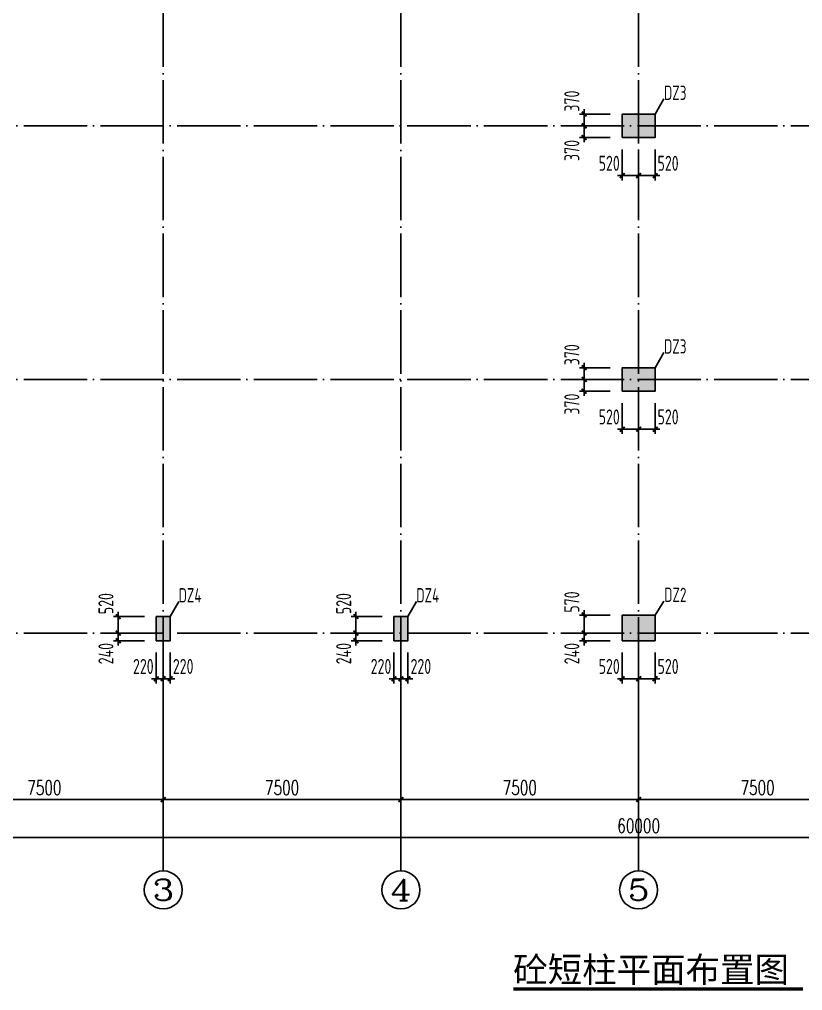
# Model space of a CAD drawing. Extents: x 14475413 to 15955882, y -732572 to -282951.
# Drawn here: x 14918578 to 14943288, y -588012 to -557380 of the extents above; entities that cross this region are included whole.
import ezdxf
from ezdxf.enums import TextEntityAlignment as Align

# ---------------------------------------------------------------- set-up
doc = ezdxf.new("R2010")
doc.units = 0
doc.header["$LTSCALE"] = 1000
doc.header["$MEASUREMENT"] = 0
doc.linetypes.add('DOTE', pattern=[2.42, 2, -0.2, 0.02, -0.2])
for name, color, linetype in [('AXIS', 3, 'Continuous'), ('AXIS_TEXT', 7, 'Continuous'), ('COLU', 253, 'Continuous'), ('COLU_DIM', 3, 'Continuous'), ('COLU_HATCH', 251, 'Continuous'), ('DIM_SYMB', 3, 'Continuous'), ('DOTE', 1, 'DOTE'), ('PUB_TEXT', 7, 'Continuous'), ('STAIR', 2, 'Continuous')]:
    doc.layers.add(name, color=color, linetype=linetype)
doc.styles.add('_TCH_AXIS', font='COMPLEX', dxfattribs={"bigfont": 'GBCBIG'})
doc.styles.add('_TCH_DIM_T3', font='SIMPLEX', dxfattribs={"width": 0.705882, "bigfont": 'GBCBIG'})
doc.styles.add('_TCH_DYN', font='')
doc.styles.add('COMPLEX', font='COMPLEX')
doc.styles.add('TSSD_Dimension', font='Tssdeng.shx', dxfattribs={"width": 0.7, "bigfont": 'hztxt.shx'})
doc.styles.add('TSSD_REIN', font='tssdeng.shx', dxfattribs={"width": 0.7, "bigfont": 'tssdchn.shx'})
doc.styles.get('_TCH_DYN').set_extended_font_data('SimSun')
doc.dimstyles.new('_TCH_ARCH&&150', dxfattribs={"dimtxt": 446.25, "dimasz": 150, "dimexe": 375, "dimexo": 450, "dimgap": 150, "dimtad": 1, "dimdec": 0, "dimzin": 0, "dimdsep": 46, "dimtxsty": '_TCH_DIM_T3', "dimblk": 'ARCHTICK', "dimcen": 0.09, "dimclrt": 7, "dimazin": 2, "dimtfac": 1, "dimtdec": 0, "dimtix": 1, "dimtmove": 2, "dimatfit": 3, "dimfxl": 0, "dimtolj": 1, "dimtzin": 0, "dimarcsym": 0})
doc.dimstyles.new('TSSD_150_150', dxfattribs={"dimtxt": 475, "dimasz": 150, "dimexe": 150, "dimexo": 375, "dimgap": 150, "dimtad": 1, "dimdec": 0, "dimzin": 0, "dimdsep": 46, "dimtxsty": 'TSSD_Dimension', "dimblk": 'ARCHTICK', "dimcen": 0, "dimdle": 150, "dimclrt": 7, "dimadec": 0, "dimazin": 0, "dimtfac": 1, "dimtdec": 0, "dimtix": 1, "dimtmove": 2, "dimatfit": 3, "dimfxl": 0, "dimtolj": 1, "dimtzin": 0, "dimarcsym": 0})

# ---------------------------------------------------------------- blocks, each defined once
blk = doc.blocks.new('_ArchTick')
at = {"color": 0, "linetype": 'ByBlock', "const_width": 0.4}
blk.add_lwpolyline([(-0.5, -0.5), (0.5, 0.5)], dxfattribs=at)
blk = doc.blocks.new('*D187')
at = {"layer": 'COLU_DIM', "color": 0, "lineweight": -2, "ltscale": 0.5}
for p, q in [((14938116, -561481), (14938116, -562456)), ((14938636, -561481), (14938636, -562456)), ((14938786, -562306), (14937966, -562306))]:
    blk.add_line(p, q, dxfattribs=at)
at = {"layer": 'Defpoints', "color": 0, "ltscale": 0.5}
for p in [(14938116, -561106), (14938636, -561106), (14938116, -562306)]:
    blk.add_point(p, dxfattribs=at)
at = {"layer": 'COLU_DIM', "color": 0, "lineweight": -2, "ltscale": 0.5, "xscale": 150, "yscale": 150, "zscale": 150, "rotation": 180}
blk.add_blockref('_ArchTick', (14938116, -562306), dxfattribs=at)
at = {"layer": 'COLU_DIM', "color": 0, "lineweight": -2, "ltscale": 0.5, "xscale": 150, "yscale": 150, "zscale": 150}
blk.add_blockref('_ArchTick', (14938636, -562306), dxfattribs=at)
at = {"layer": 'COLU_DIM', "color": 7, "ltscale": 0.5, "insert": (14939044, -561918), "char_height": 475, "attachment_point": 5, "style": 'TSSD_Dimension'}
blk.add_mtext('\\A1;520', dxfattribs=at)
blk = doc.blocks.new('*D188')
at = {"layer": 'COLU_DIM', "color": 0, "lineweight": -2, "ltscale": 0.5}
for p, q in [((14937596, -561481), (14937596, -562456)), ((14938116, -561481), (14938116, -562456)), ((14938266, -562306), (14937446, -562306))]:
    blk.add_line(p, q, dxfattribs=at)
at = {"layer": 'Defpoints', "color": 0, "ltscale": 0.5}
for p in [(14937596, -561106), (14938116, -561106), (14937596, -562306)]:
    blk.add_point(p, dxfattribs=at)
at = {"layer": 'COLU_DIM', "color": 0, "lineweight": -2, "ltscale": 0.5, "xscale": 150, "yscale": 150, "zscale": 150, "rotation": 180}
blk.add_blockref('_ArchTick', (14937596, -562306), dxfattribs=at)
at = {"layer": 'COLU_DIM', "color": 0, "lineweight": -2, "ltscale": 0.5, "xscale": 150, "yscale": 150, "zscale": 150}
blk.add_blockref('_ArchTick', (14938116, -562306), dxfattribs=at)
at = {"layer": 'COLU_DIM', "color": 7, "ltscale": 0.5, "insert": (14937187, -561918), "char_height": 475, "attachment_point": 5, "style": 'TSSD_Dimension'}
blk.add_mtext('\\A1;520', dxfattribs=at)
blk = doc.blocks.new('*D189')
at = {"layer": 'COLU_DIM', "color": 0, "lineweight": -2, "ltscale": 0.5}
for p, q in [((14937221, -560736), (14936246, -560736)), ((14936396, -561256), (14936396, -560586)), ((14937221, -561106), (14936246, -561106))]:
    blk.add_line(p, q, dxfattribs=at)
at = {"layer": 'Defpoints', "color": 0, "ltscale": 0.5}
for p in [(14936396, -560736), (14937596, -560736), (14937596, -561106)]:
    blk.add_point(p, dxfattribs=at)
at = {"layer": 'COLU_DIM', "color": 0, "lineweight": -2, "ltscale": 0.5, "xscale": 150, "yscale": 150, "zscale": 150}
for p, rotation in [((14936396, -560736), 90), ((14936396, -561106), 270)]:
    blk.add_blockref('_ArchTick', p, dxfattribs=dict(at, rotation=rotation))
at = {"layer": 'COLU_DIM', "color": 7, "ltscale": 0.5, "insert": (14936008, -561514), "char_height": 475, "attachment_point": 5, "rotation": 90, "style": 'TSSD_Dimension'}
blk.add_mtext('\\A1;370', dxfattribs=at)
blk = doc.blocks.new('*D190')
at = {"layer": 'COLU_DIM', "color": 0, "lineweight": -2, "ltscale": 0.5}
for p, q in [((14936396, -560886), (14936396, -560216)), ((14937221, -560366), (14936246, -560366)), ((14937221, -560736), (14936246, -560736))]:
    blk.add_line(p, q, dxfattribs=at)
at = {"layer": 'Defpoints', "color": 0, "ltscale": 0.5}
for p in [(14936396, -560366), (14937596, -560366), (14937596, -560736)]:
    blk.add_point(p, dxfattribs=at)
at = {"layer": 'COLU_DIM', "color": 0, "lineweight": -2, "ltscale": 0.5, "xscale": 150, "yscale": 150, "zscale": 150}
for p, rotation in [((14936396, -560366), 90), ((14936396, -560736), 270)]:
    blk.add_blockref('_ArchTick', p, dxfattribs=dict(at, rotation=rotation))
at = {"layer": 'COLU_DIM', "color": 7, "ltscale": 0.5, "insert": (14936008, -559957), "char_height": 475, "attachment_point": 5, "rotation": 90, "style": 'TSSD_Dimension'}
blk.add_mtext('\\A1;370', dxfattribs=at)
blk = doc.blocks.new('*D199')
at = {"layer": 'COLU_DIM', "color": 0, "lineweight": -2, "ltscale": 0.5}
for p, q in [((14938116, -569481), (14938116, -570456)), ((14938636, -569481), (14938636, -570456)), ((14938786, -570306), (14937966, -570306))]:
    blk.add_line(p, q, dxfattribs=at)
at = {"layer": 'Defpoints', "color": 0, "ltscale": 0.5}
for p in [(14938116, -569106), (14938636, -569106), (14938116, -570306)]:
    blk.add_point(p, dxfattribs=at)
at = {"layer": 'COLU_DIM', "color": 0, "lineweight": -2, "ltscale": 0.5, "xscale": 150, "yscale": 150, "zscale": 150, "rotation": 180}
blk.add_blockref('_ArchTick', (14938116, -570306), dxfattribs=at)
at = {"layer": 'COLU_DIM', "color": 0, "lineweight": -2, "ltscale": 0.5, "xscale": 150, "yscale": 150, "zscale": 150}
blk.add_blockref('_ArchTick', (14938636, -570306), dxfattribs=at)
at = {"layer": 'COLU_DIM', "color": 7, "ltscale": 0.5, "insert": (14939044, -569918), "char_height": 475, "attachment_point": 5, "style": 'TSSD_Dimension'}
blk.add_mtext('\\A1;520', dxfattribs=at)
blk = doc.blocks.new('*D200')
at = {"layer": 'COLU_DIM', "color": 0, "lineweight": -2, "ltscale": 0.5}
for p, q in [((14937596, -569481), (14937596, -570456)), ((14938116, -569481), (14938116, -570456)), ((14938266, -570306), (14937446, -570306))]:
    blk.add_line(p, q, dxfattribs=at)
at = {"layer": 'Defpoints', "color": 0, "ltscale": 0.5}
for p in [(14937596, -569106), (14938116, -569106), (14937596, -570306)]:
    blk.add_point(p, dxfattribs=at)
at = {"layer": 'COLU_DIM', "color": 0, "lineweight": -2, "ltscale": 0.5, "xscale": 150, "yscale": 150, "zscale": 150, "rotation": 180}
blk.add_blockref('_ArchTick', (14937596, -570306), dxfattribs=at)
at = {"layer": 'COLU_DIM', "color": 0, "lineweight": -2, "ltscale": 0.5, "xscale": 150, "yscale": 150, "zscale": 150}
blk.add_blockref('_ArchTick', (14938116, -570306), dxfattribs=at)
at = {"layer": 'COLU_DIM', "color": 7, "ltscale": 0.5, "insert": (14937187, -569918), "char_height": 475, "attachment_point": 5, "style": 'TSSD_Dimension'}
blk.add_mtext('\\A1;520', dxfattribs=at)
blk = doc.blocks.new('*D201')
at = {"layer": 'COLU_DIM', "color": 0, "lineweight": -2, "ltscale": 0.5}
for p, q in [((14937221, -568736), (14936246, -568736)), ((14936396, -569256), (14936396, -568586)), ((14937221, -569106), (14936246, -569106))]:
    blk.add_line(p, q, dxfattribs=at)
at = {"layer": 'Defpoints', "color": 0, "ltscale": 0.5}
for p in [(14936396, -568736), (14937596, -568736), (14937596, -569106)]:
    blk.add_point(p, dxfattribs=at)
at = {"layer": 'COLU_DIM', "color": 0, "lineweight": -2, "ltscale": 0.5, "xscale": 150, "yscale": 150, "zscale": 150}
for p, rotation in [((14936396, -568736), 90), ((14936396, -569106), 270)]:
    blk.add_blockref('_ArchTick', p, dxfattribs=dict(at, rotation=rotation))
at = {"layer": 'COLU_DIM', "color": 7, "ltscale": 0.5, "insert": (14936008, -569514), "char_height": 475, "attachment_point": 5, "rotation": 90, "style": 'TSSD_Dimension'}
blk.add_mtext('\\A1;370', dxfattribs=at)
blk = doc.blocks.new('*D202')
at = {"layer": 'COLU_DIM', "color": 0, "lineweight": -2, "ltscale": 0.5}
for p, q in [((14937221, -568366), (14936246, -568366)), ((14936396, -568886), (14936396, -568216)), ((14937221, -568736), (14936246, -568736))]:
    blk.add_line(p, q, dxfattribs=at)
at = {"layer": 'Defpoints', "color": 0, "ltscale": 0.5}
for p in [(14936396, -568366), (14937596, -568366), (14937596, -568736)]:
    blk.add_point(p, dxfattribs=at)
at = {"layer": 'COLU_DIM', "color": 0, "lineweight": -2, "ltscale": 0.5, "xscale": 150, "yscale": 150, "zscale": 150}
for p, rotation in [((14936396, -568366), 90), ((14936396, -568736), 270)]:
    blk.add_blockref('_ArchTick', p, dxfattribs=dict(at, rotation=rotation))
at = {"layer": 'COLU_DIM', "color": 7, "ltscale": 0.5, "insert": (14936008, -567957), "char_height": 475, "attachment_point": 5, "rotation": 90, "style": 'TSSD_Dimension'}
blk.add_mtext('\\A1;370', dxfattribs=at)
blk = doc.blocks.new('*D259')
at = {"layer": 'COLU_DIM', "color": 0, "lineweight": -2, "ltscale": 0.5}
for p, q in [((14938116, -577351), (14938116, -578326)), ((14938636, -577351), (14938636, -578326)), ((14938786, -578176), (14937966, -578176))]:
    blk.add_line(p, q, dxfattribs=at)
at = {"layer": 'Defpoints', "color": 0, "ltscale": 0.5}
for p in [(14938116, -576976), (14938636, -576976), (14938116, -578176)]:
    blk.add_point(p, dxfattribs=at)
at = {"layer": 'COLU_DIM', "color": 0, "lineweight": -2, "ltscale": 0.5, "xscale": 150, "yscale": 150, "zscale": 150, "rotation": 180}
blk.add_blockref('_ArchTick', (14938116, -578176), dxfattribs=at)
at = {"layer": 'COLU_DIM', "color": 0, "lineweight": -2, "ltscale": 0.5, "xscale": 150, "yscale": 150, "zscale": 150}
blk.add_blockref('_ArchTick', (14938636, -578176), dxfattribs=at)
at = {"layer": 'COLU_DIM', "color": 7, "ltscale": 0.5, "insert": (14939044, -577788), "char_height": 475, "attachment_point": 5, "style": 'TSSD_Dimension'}
blk.add_mtext('\\A1;520', dxfattribs=at)
blk = doc.blocks.new('*D260')
at = {"layer": 'COLU_DIM', "color": 0, "lineweight": -2, "ltscale": 0.5}
for p, q in [((14937596, -577351), (14937596, -578326)), ((14938116, -577351), (14938116, -578326)), ((14938266, -578176), (14937446, -578176))]:
    blk.add_line(p, q, dxfattribs=at)
at = {"layer": 'Defpoints', "color": 0, "ltscale": 0.5}
for p in [(14937596, -576976), (14938116, -576976), (14937596, -578176)]:
    blk.add_point(p, dxfattribs=at)
at = {"layer": 'COLU_DIM', "color": 0, "lineweight": -2, "ltscale": 0.5, "xscale": 150, "yscale": 150, "zscale": 150, "rotation": 180}
blk.add_blockref('_ArchTick', (14937596, -578176), dxfattribs=at)
at = {"layer": 'COLU_DIM', "color": 0, "lineweight": -2, "ltscale": 0.5, "xscale": 150, "yscale": 150, "zscale": 150}
blk.add_blockref('_ArchTick', (14938116, -578176), dxfattribs=at)
at = {"layer": 'COLU_DIM', "color": 7, "ltscale": 0.5, "insert": (14937187, -577788), "char_height": 475, "attachment_point": 5, "style": 'TSSD_Dimension'}
blk.add_mtext('\\A1;520', dxfattribs=at)
blk = doc.blocks.new('*D261')
at = {"layer": 'COLU_DIM', "color": 0, "lineweight": -2, "ltscale": 0.5}
for p, q in [((14937221, -576736), (14936246, -576736)), ((14936396, -576736), (14936396, -576586)), ((14936396, -576976), (14936396, -576736)), ((14937221, -576976), (14936246, -576976)), ((14936396, -576976), (14936396, -577126))]:
    blk.add_line(p, q, dxfattribs=at)
at = {"layer": 'Defpoints', "color": 0, "ltscale": 0.5}
for p in [(14936396, -576736), (14937596, -576736), (14937596, -576976)]:
    blk.add_point(p, dxfattribs=at)
at = {"layer": 'COLU_DIM', "color": 0, "lineweight": -2, "ltscale": 0.5, "xscale": 150, "yscale": 150, "zscale": 150}
for p, rotation in [((14936396, -576736), 270), ((14936396, -576976), 90)]:
    blk.add_blockref('_ArchTick', p, dxfattribs=dict(at, rotation=rotation))
at = {"layer": 'COLU_DIM', "color": 7, "ltscale": 0.5, "insert": (14936008, -577384), "char_height": 475, "attachment_point": 5, "rotation": 90, "style": 'TSSD_Dimension'}
blk.add_mtext('\\A1;240', dxfattribs=at)
blk = doc.blocks.new('*D262')
at = {"layer": 'COLU_DIM', "color": 0, "lineweight": -2, "ltscale": 0.5}
for p, q in [((14937221, -576166), (14936246, -576166)), ((14936396, -576886), (14936396, -576016)), ((14937221, -576736), (14936246, -576736))]:
    blk.add_line(p, q, dxfattribs=at)
at = {"layer": 'Defpoints', "color": 0, "ltscale": 0.5}
for p in [(14936396, -576166), (14937596, -576166), (14937596, -576736)]:
    blk.add_point(p, dxfattribs=at)
at = {"layer": 'COLU_DIM', "color": 0, "lineweight": -2, "ltscale": 0.5, "xscale": 150, "yscale": 150, "zscale": 150}
for p, rotation in [((14936396, -576166), 90), ((14936396, -576736), 270)]:
    blk.add_blockref('_ArchTick', p, dxfattribs=dict(at, rotation=rotation))
at = {"layer": 'COLU_DIM', "color": 7, "ltscale": 0.5, "insert": (14936008, -575757), "char_height": 475, "attachment_point": 5, "rotation": 90, "style": 'TSSD_Dimension'}
blk.add_mtext('\\A1;570', dxfattribs=at)
blk = doc.blocks.new('*D227')
at = {"layer": 'COLU_DIM', "color": 0, "lineweight": -2, "ltscale": 0.5}
for p, q in [((14923116, -577351), (14923116, -578326)), ((14923336, -577351), (14923336, -578326)), ((14923116, -578176), (14922966, -578176)), ((14923336, -578176), (14923116, -578176)), ((14923336, -578176), (14923486, -578176))]:
    blk.add_line(p, q, dxfattribs=at)
at = {"layer": 'Defpoints', "color": 0, "ltscale": 0.5}
for p in [(14923116, -576976), (14923336, -576976), (14923116, -578176)]:
    blk.add_point(p, dxfattribs=at)
at = {"layer": 'COLU_DIM', "color": 0, "lineweight": -2, "ltscale": 0.5, "xscale": 150, "yscale": 150, "zscale": 150}
blk.add_blockref('_ArchTick', (14923116, -578176), dxfattribs=at)
at = {"layer": 'COLU_DIM', "color": 0, "lineweight": -2, "ltscale": 0.5, "xscale": 150, "yscale": 150, "zscale": 150, "rotation": 180}
blk.add_blockref('_ArchTick', (14923336, -578176), dxfattribs=at)
at = {"layer": 'COLU_DIM', "color": 7, "ltscale": 0.5, "insert": (14923744, -577788), "char_height": 475, "attachment_point": 5, "style": 'TSSD_Dimension'}
blk.add_mtext('\\A1;220', dxfattribs=at)
blk = doc.blocks.new('*D228')
at = {"layer": 'COLU_DIM', "color": 0, "lineweight": -2, "ltscale": 0.5}
for p, q in [((14922896, -577351), (14922896, -578326)), ((14923116, -577351), (14923116, -578326)), ((14922896, -578176), (14922746, -578176)), ((14923116, -578176), (14922896, -578176)), ((14923116, -578176), (14923266, -578176))]:
    blk.add_line(p, q, dxfattribs=at)
at = {"layer": 'Defpoints', "color": 0, "ltscale": 0.5}
for p in [(14922896, -576976), (14923116, -576976), (14922896, -578176)]:
    blk.add_point(p, dxfattribs=at)
at = {"layer": 'COLU_DIM', "color": 0, "lineweight": -2, "ltscale": 0.5, "xscale": 150, "yscale": 150, "zscale": 150}
blk.add_blockref('_ArchTick', (14922896, -578176), dxfattribs=at)
at = {"layer": 'COLU_DIM', "color": 0, "lineweight": -2, "ltscale": 0.5, "xscale": 150, "yscale": 150, "zscale": 150, "rotation": 180}
blk.add_blockref('_ArchTick', (14923116, -578176), dxfattribs=at)
at = {"layer": 'COLU_DIM', "color": 7, "ltscale": 0.5, "insert": (14922487, -577788), "char_height": 475, "attachment_point": 5, "style": 'TSSD_Dimension'}
blk.add_mtext('\\A1;220', dxfattribs=at)
blk = doc.blocks.new('*D229')
at = {"layer": 'COLU_DIM', "color": 0, "lineweight": -2, "ltscale": 0.5}
for p, q in [((14922521, -576736), (14921546, -576736)), ((14921696, -576736), (14921696, -576586)), ((14921696, -576976), (14921696, -576736)), ((14922521, -576976), (14921546, -576976)), ((14921696, -576976), (14921696, -577126))]:
    blk.add_line(p, q, dxfattribs=at)
at = {"layer": 'Defpoints', "color": 0, "ltscale": 0.5}
for p in [(14921696, -576736), (14922896, -576736), (14922896, -576976)]:
    blk.add_point(p, dxfattribs=at)
at = {"layer": 'COLU_DIM', "color": 0, "lineweight": -2, "ltscale": 0.5, "xscale": 150, "yscale": 150, "zscale": 150}
for p, rotation in [((14921696, -576736), 270), ((14921696, -576976), 90)]:
    blk.add_blockref('_ArchTick', p, dxfattribs=dict(at, rotation=rotation))
at = {"layer": 'COLU_DIM', "color": 7, "ltscale": 0.5, "insert": (14921308, -577384), "char_height": 475, "attachment_point": 5, "rotation": 90, "style": 'TSSD_Dimension'}
blk.add_mtext('\\A1;240', dxfattribs=at)
blk = doc.blocks.new('*D230')
at = {"layer": 'COLU_DIM', "color": 0, "lineweight": -2, "ltscale": 0.5}
for p, q in [((14921696, -576886), (14921696, -576066)), ((14922521, -576216), (14921546, -576216)), ((14922521, -576736), (14921546, -576736))]:
    blk.add_line(p, q, dxfattribs=at)
at = {"layer": 'Defpoints', "color": 0, "ltscale": 0.5}
for p in [(14921696, -576216), (14922896, -576216), (14922896, -576736)]:
    blk.add_point(p, dxfattribs=at)
at = {"layer": 'COLU_DIM', "color": 0, "lineweight": -2, "ltscale": 0.5, "xscale": 150, "yscale": 150, "zscale": 150}
for p, rotation in [((14921696, -576216), 90), ((14921696, -576736), 270)]:
    blk.add_blockref('_ArchTick', p, dxfattribs=dict(at, rotation=rotation))
at = {"layer": 'COLU_DIM', "color": 7, "ltscale": 0.5, "insert": (14921308, -575807), "char_height": 475, "attachment_point": 5, "rotation": 90, "style": 'TSSD_Dimension'}
blk.add_mtext('\\A1;520', dxfattribs=at)
blk = doc.blocks.new('*D235')
at = {"layer": 'COLU_DIM', "color": 0, "lineweight": -2, "ltscale": 0.5}
for p, q in [((14930616, -577351), (14930616, -578326)), ((14930836, -577351), (14930836, -578326)), ((14930616, -578176), (14930466, -578176)), ((14930836, -578176), (14930616, -578176)), ((14930836, -578176), (14930986, -578176))]:
    blk.add_line(p, q, dxfattribs=at)
at = {"layer": 'Defpoints', "color": 0, "ltscale": 0.5}
for p in [(14930616, -576976), (14930836, -576976), (14930616, -578176)]:
    blk.add_point(p, dxfattribs=at)
at = {"layer": 'COLU_DIM', "color": 0, "lineweight": -2, "ltscale": 0.5, "xscale": 150, "yscale": 150, "zscale": 150}
blk.add_blockref('_ArchTick', (14930616, -578176), dxfattribs=at)
at = {"layer": 'COLU_DIM', "color": 0, "lineweight": -2, "ltscale": 0.5, "xscale": 150, "yscale": 150, "zscale": 150, "rotation": 180}
blk.add_blockref('_ArchTick', (14930836, -578176), dxfattribs=at)
at = {"layer": 'COLU_DIM', "color": 7, "ltscale": 0.5, "insert": (14931244, -577788), "char_height": 475, "attachment_point": 5, "style": 'TSSD_Dimension'}
blk.add_mtext('\\A1;220', dxfattribs=at)
blk = doc.blocks.new('*D236')
at = {"layer": 'COLU_DIM', "color": 0, "lineweight": -2, "ltscale": 0.5}
for p, q in [((14930396, -577351), (14930396, -578326)), ((14930616, -577351), (14930616, -578326)), ((14930396, -578176), (14930246, -578176)), ((14930616, -578176), (14930396, -578176)), ((14930616, -578176), (14930766, -578176))]:
    blk.add_line(p, q, dxfattribs=at)
at = {"layer": 'Defpoints', "color": 0, "ltscale": 0.5}
for p in [(14930396, -576976), (14930616, -576976), (14930396, -578176)]:
    blk.add_point(p, dxfattribs=at)
at = {"layer": 'COLU_DIM', "color": 0, "lineweight": -2, "ltscale": 0.5, "xscale": 150, "yscale": 150, "zscale": 150}
blk.add_blockref('_ArchTick', (14930396, -578176), dxfattribs=at)
at = {"layer": 'COLU_DIM', "color": 0, "lineweight": -2, "ltscale": 0.5, "xscale": 150, "yscale": 150, "zscale": 150, "rotation": 180}
blk.add_blockref('_ArchTick', (14930616, -578176), dxfattribs=at)
at = {"layer": 'COLU_DIM', "color": 7, "ltscale": 0.5, "insert": (14929987, -577788), "char_height": 475, "attachment_point": 5, "style": 'TSSD_Dimension'}
blk.add_mtext('\\A1;220', dxfattribs=at)
blk = doc.blocks.new('*D237')
at = {"layer": 'COLU_DIM', "color": 0, "lineweight": -2, "ltscale": 0.5}
for p, q in [((14930021, -576736), (14929046, -576736)), ((14929196, -576736), (14929196, -576586)), ((14929196, -576976), (14929196, -576736)), ((14930021, -576976), (14929046, -576976)), ((14929196, -576976), (14929196, -577126))]:
    blk.add_line(p, q, dxfattribs=at)
at = {"layer": 'Defpoints', "color": 0, "ltscale": 0.5}
for p in [(14929196, -576736), (14930396, -576736), (14930396, -576976)]:
    blk.add_point(p, dxfattribs=at)
at = {"layer": 'COLU_DIM', "color": 0, "lineweight": -2, "ltscale": 0.5, "xscale": 150, "yscale": 150, "zscale": 150}
for p, rotation in [((14929196, -576736), 270), ((14929196, -576976), 90)]:
    blk.add_blockref('_ArchTick', p, dxfattribs=dict(at, rotation=rotation))
at = {"layer": 'COLU_DIM', "color": 7, "ltscale": 0.5, "insert": (14928808, -577384), "char_height": 475, "attachment_point": 5, "rotation": 90, "style": 'TSSD_Dimension'}
blk.add_mtext('\\A1;240', dxfattribs=at)
blk = doc.blocks.new('*D238')
at = {"layer": 'COLU_DIM', "color": 0, "lineweight": -2, "ltscale": 0.5}
for p, q in [((14929196, -576886), (14929196, -576066)), ((14930021, -576216), (14929046, -576216)), ((14930021, -576736), (14929046, -576736))]:
    blk.add_line(p, q, dxfattribs=at)
at = {"layer": 'Defpoints', "color": 0, "ltscale": 0.5}
for p in [(14929196, -576216), (14930396, -576216), (14930396, -576736)]:
    blk.add_point(p, dxfattribs=at)
at = {"layer": 'COLU_DIM', "color": 0, "lineweight": -2, "ltscale": 0.5, "xscale": 150, "yscale": 150, "zscale": 150}
for p, rotation in [((14929196, -576216), 90), ((14929196, -576736), 270)]:
    blk.add_blockref('_ArchTick', p, dxfattribs=dict(at, rotation=rotation))
at = {"layer": 'COLU_DIM', "color": 7, "ltscale": 0.5, "insert": (14928808, -575807), "char_height": 475, "attachment_point": 5, "rotation": 90, "style": 'TSSD_Dimension'}
blk.add_mtext('\\A1;520', dxfattribs=at)
blk = doc.blocks.new('2Q32321321')
at = {"layer": 'COLU'}
for points in [[(14937596, -561106), (14937596, -560366), (14938636, -560366), (14938636, -561106)], [(14937596, -569106), (14937596, -568366), (14938636, -568366), (14938636, -569106)], [(14937596, -576976), (14937596, -576166), (14938636, -576166), (14938636, -576976)], [(14922896, -576976), (14922896, -576216), (14923336, -576216), (14923336, -576976)], [(14930396, -576976), (14930396, -576216), (14930836, -576216), (14930836, -576976)]]:
    blk.add_lwpolyline(points, close=True, dxfattribs=at)
blk = doc.blocks.new('_AXISO')
blk.add_circle((0, 0), 0.5)
at = {"layer": 'AXIS_TEXT', "style": 'COMPLEX', "width": 1.041667}
blk.add_attdef('A', text='', height=0.56, dxfattribs=at).set_placement((-0.25, -0.28), (0.25, -0.28), align=Align.FIT)
blk = doc.blocks.new('*D1358')
at = {"layer": 'AXIS', "color": 0, "lineweight": -2}
for p, q in [((14908116, -578686), (14908116, -583561)), ((14968116, -578686), (14968116, -583561)), ((14908116, -583186), (14968116, -583186))]:
    blk.add_line(p, q, dxfattribs=at)
at = {"layer": 'Defpoints', "color": 0}
for p in [(14908116, -578236), (14968116, -578236), (14968116, -583186)]:
    blk.add_point(p, dxfattribs=at)
at = {"layer": 'AXIS', "color": 0, "lineweight": -2, "xscale": 150, "yscale": 150, "zscale": 150, "rotation": 180}
blk.add_blockref('_ArchTick', (14908116, -583186), dxfattribs=at)
at = {"layer": 'AXIS', "color": 0, "lineweight": -2, "xscale": 150, "yscale": 150, "zscale": 150}
blk.add_blockref('_ArchTick', (14968116, -583186), dxfattribs=at)
at = {"layer": 'AXIS', "color": 7, "insert": (14938116, -582813), "char_height": 446.2, "attachment_point": 5, "style": '_TCH_DIM_T3'}
blk.add_mtext('\\A1;60000', dxfattribs=at)
blk = doc.blocks.new('*D1360')
at = {"layer": 'AXIS', "color": 0, "lineweight": -2}
for p, q in [((14915616, -578686), (14915616, -582361)), ((14923116, -578686), (14923116, -582361)), ((14915616, -581986), (14923116, -581986))]:
    blk.add_line(p, q, dxfattribs=at)
at = {"layer": 'Defpoints', "color": 0}
for p in [(14915616, -578236), (14923116, -578236), (14923116, -581986)]:
    blk.add_point(p, dxfattribs=at)
at = {"layer": 'AXIS', "color": 0, "lineweight": -2, "xscale": 150, "yscale": 150, "zscale": 150, "rotation": 180}
blk.add_blockref('_ArchTick', (14915616, -581986), dxfattribs=at)
at = {"layer": 'AXIS', "color": 0, "lineweight": -2, "xscale": 150, "yscale": 150, "zscale": 150}
blk.add_blockref('_ArchTick', (14923116, -581986), dxfattribs=at)
at = {"layer": 'AXIS', "color": 7, "insert": (14919366, -581613), "char_height": 446.2, "attachment_point": 5, "style": '_TCH_DIM_T3'}
blk.add_mtext('\\A1;7500', dxfattribs=at)
blk = doc.blocks.new('*D1361')
at = {"layer": 'AXIS', "color": 0, "lineweight": -2}
for p, q in [((14923116, -578686), (14923116, -582361)), ((14930616, -578686), (14930616, -582361)), ((14923116, -581986), (14930616, -581986))]:
    blk.add_line(p, q, dxfattribs=at)
at = {"layer": 'Defpoints', "color": 0}
for p in [(14923116, -578236), (14930616, -578236), (14930616, -581986)]:
    blk.add_point(p, dxfattribs=at)
at = {"layer": 'AXIS', "color": 0, "lineweight": -2, "xscale": 150, "yscale": 150, "zscale": 150, "rotation": 180}
blk.add_blockref('_ArchTick', (14923116, -581986), dxfattribs=at)
at = {"layer": 'AXIS', "color": 0, "lineweight": -2, "xscale": 150, "yscale": 150, "zscale": 150}
blk.add_blockref('_ArchTick', (14930616, -581986), dxfattribs=at)
at = {"layer": 'AXIS', "color": 7, "insert": (14926866, -581613), "char_height": 446.2, "attachment_point": 5, "style": '_TCH_DIM_T3'}
blk.add_mtext('\\A1;7500', dxfattribs=at)
blk = doc.blocks.new('*D1362')
at = {"layer": 'AXIS', "color": 0, "lineweight": -2}
for p, q in [((14930616, -578686), (14930616, -582361)), ((14938116, -578686), (14938116, -582361)), ((14930616, -581986), (14938116, -581986))]:
    blk.add_line(p, q, dxfattribs=at)
at = {"layer": 'Defpoints', "color": 0}
for p in [(14930616, -578236), (14938116, -578236), (14938116, -581986)]:
    blk.add_point(p, dxfattribs=at)
at = {"layer": 'AXIS', "color": 0, "lineweight": -2, "xscale": 150, "yscale": 150, "zscale": 150, "rotation": 180}
blk.add_blockref('_ArchTick', (14930616, -581986), dxfattribs=at)
at = {"layer": 'AXIS', "color": 0, "lineweight": -2, "xscale": 150, "yscale": 150, "zscale": 150}
blk.add_blockref('_ArchTick', (14938116, -581986), dxfattribs=at)
at = {"layer": 'AXIS', "color": 7, "insert": (14934366, -581613), "char_height": 446.2, "attachment_point": 5, "style": '_TCH_DIM_T3'}
blk.add_mtext('\\A1;7500', dxfattribs=at)
blk = doc.blocks.new('*D1363')
at = {"layer": 'AXIS', "color": 0, "lineweight": -2}
for p, q in [((14938116, -578686), (14938116, -582361)), ((14945616, -578686), (14945616, -582361)), ((14938116, -581986), (14945616, -581986))]:
    blk.add_line(p, q, dxfattribs=at)
at = {"layer": 'Defpoints', "color": 0}
for p in [(14938116, -578236), (14945616, -578236), (14945616, -581986)]:
    blk.add_point(p, dxfattribs=at)
at = {"layer": 'AXIS', "color": 0, "lineweight": -2, "xscale": 150, "yscale": 150, "zscale": 150, "rotation": 180}
blk.add_blockref('_ArchTick', (14938116, -581986), dxfattribs=at)
at = {"layer": 'AXIS', "color": 0, "lineweight": -2, "xscale": 150, "yscale": 150, "zscale": 150}
blk.add_blockref('_ArchTick', (14945616, -581986), dxfattribs=at)
at = {"layer": 'AXIS', "color": 7, "insert": (14941866, -581613), "char_height": 446.2, "attachment_point": 5, "style": '_TCH_DIM_T3'}
blk.add_mtext('\\A1;7500', dxfattribs=at)

msp = doc.modelspace()

# ---------------------------------------------------------------- hatches: boundary and pattern name
at = {"layer": 'COLU_HATCH', "ltscale": 0.5}
for points in [[(14937595.7, -561105.7), (14937595.7, -560365.7), (14938635.7, -560365.7), (14938635.7, -561105.7)], [(14937595.7, -569105.7), (14937595.7, -568365.7), (14938635.7, -568365.7), (14938635.7, -569105.7)], [(14937595.7, -576975.7), (14937595.7, -576165.7), (14938635.7, -576165.7), (14938635.7, -576975.7)], [(14922895.7, -576975.7), (14922895.7, -576215.7), (14923335.7, -576215.7), (14923335.7, -576975.7)], [(14930395.7, -576975.7), (14930395.7, -576215.7), (14930835.7, -576215.7), (14930835.7, -576975.7)]]:
    msp.add_hatch(color=256, dxfattribs=at).paths.add_polyline_path(points)

# ---------------------------------------------------------------- linework, layer by layer
at = {"layer": 'AXIS'}
for p, q in [((14923115.7, -578235.7), (14923115.7, -584235.7)), ((14930615.7, -578235.7), (14930615.7, -584235.7)), ((14938115.7, -578235.7), (14938115.7, -584235.7))]:
    msp.add_line(p, q, dxfattribs=at)
at = {"layer": 'DIM_SYMB', "const_width": 105}
msp.add_lwpolyline([(14934158.3, -587959.1), (14943304.4, -587959.1)], dxfattribs=at)
at = {"layer": 'DOTE'}
for p, q in [((14923115.7, -578235.7), (14923115.7, -479235.7)), ((14930615.7, -578235.7), (14930615.7, -479235.7)), ((14938115.7, -578235.7), (14938115.7, -479235.7)), ((14906615.7, -560735.7), (14969615.7, -560735.7)), ((14906615.7, -568735.7), (14969615.7, -568735.7)), ((14906615.7, -576735.7), (14969615.7, -576735.7))]:
    msp.add_line(p, q, dxfattribs=at)
at = {"layer": 'STAIR'}
for p, q in [((14938635.7, -560365.7), (14938908.7, -559889.9)), ((14938635.7, -568365.7), (14938908.7, -567889.9)), ((14923335.7, -576215.7), (14923608.7, -575739.9)), ((14930835.7, -576215.7), (14931108.7, -575739.9)), ((14938635.7, -576165.7), (14938908.7, -575724.9))]:
    msp.add_line(p, q, dxfattribs=at)

# ---------------------------------------------------------------- block references
msp.add_blockref('2Q32321321', (0, 0))
at = {"layer": 'AXIS'}
ref = msp.add_blockref('_AXISO', (14923115.7, -584835.7), dxfattribs=dict(at, xscale=1200, yscale=1200, zscale=1200))
ref.add_attrib('A', '3', dxfattribs={"layer": 'AXIS_TEXT', "ltscale": 0.5, "height": 678.8, "style": '_TCH_AXIS', "width": 1.5}).set_placement((14922776.3, -585175.1), (14923455.1, -585175.1), align=Align.FIT)
ref = msp.add_blockref('_AXISO', (14930615.7, -584835.7), dxfattribs=dict(at, xscale=1200, yscale=1200, zscale=1200))
ref.add_attrib('A', '4', dxfattribs={"layer": 'AXIS_TEXT', "ltscale": 0.5, "height": 678.8, "style": '_TCH_AXIS', "width": 1.3125}).set_placement((14930276.3, -585175.1), (14930955.1, -585175.1), align=Align.FIT)
ref = msp.add_blockref('_AXISO', (14938115.7, -584835.7), dxfattribs=dict(at, xscale=1200, yscale=1200, zscale=1200))
ref.add_attrib('A', '5', dxfattribs={"layer": 'AXIS_TEXT', "ltscale": 0.5, "height": 678.8, "style": '_TCH_AXIS', "width": 1.5}).set_placement((14937776.3, -585175.1), (14938455.1, -585175.1), align=Align.FIT)

# ---------------------------------------------------------------- texts
at = {"layer": 'PUB_TEXT', "style": '_TCH_DYN'}
msp.add_text('砼短柱平面布置图', height=797.47, dxfattribs=at).set_placement((14934158.3, -587749.1))
at = {"layer": 'STAIR', "style": 'TSSD_REIN', "width": 0.7}
for s, p in [('DZ3', (14939624.4, -559919)), ('DZ3', (14939624.4, -567919)), ('DZ4', (14924324.4, -575769)), ('DZ4', (14931824.4, -575769)), ('DZ2', (14939624.4, -575754))]:
    msp.add_text(s, height=450, dxfattribs=at).set_placement(p, align=Align.RIGHT)

# ---------------------------------------------------------------- dimensions: what is measured, and where the dimension line sits
at = {"layer": 'AXIS'}
for p1, p2, distance, text, picture, middle in [((14908115.7, -578235.7), (14968115.7, -578235.7), -4950, '60000', '*D1358', (14938115.7, -582812.6)), ((14915615.7, -578235.7), (14923115.7, -578235.7), -3750, '7500', '*D1360', (14919365.7, -581612.6)), ((14923115.7, -578235.7), (14930615.7, -578235.7), -3750, '7500', '*D1361', (14926865.7, -581612.6)), ((14930615.7, -578235.7), (14938115.7, -578235.7), -3750, '7500', '*D1362', (14934365.7, -581612.6)), ((14938115.7, -578235.7), (14945615.7, -578235.7), -3750, '7500', '*D1363', (14941865.7, -581612.6))]:
    dim = msp.add_aligned_dim(p1=p1, p2=p2, distance=distance, text=text, dimstyle='_TCH_ARCH&&150', dxfattribs=at)
    dim.commit()
    dim.dimension.update_dxf_attribs({"geometry": picture, "text_midpoint": middle})
at = {"layer": 'COLU_DIM', "ltscale": 0.5}
for base, p1, p2, angle, picture, middle in [((14936395.7, -560365.7), (14937595.7, -560735.7), (14937595.7, -560365.7), 90, '*D190', (14936008.2, -559957.1)), ((14936395.7, -560735.7), (14937595.7, -561105.7), (14937595.7, -560735.7), 90, '*D189', (14936008.2, -561514.3)), ((14937595.7, -562305.7), (14938115.7, -561105.7), (14937595.7, -561105.7), 180, '*D188', (14937187.1, -561918.2)), ((14938115.7, -562305.7), (14938635.7, -561105.7), (14938115.7, -561105.7), 180, '*D187', (14939044.3, -561918.2)), ((14936395.7, -568365.7), (14937595.7, -568735.7), (14937595.7, -568365.7), 90, '*D202', (14936008.2, -567957.1)), ((14936395.7, -568735.7), (14937595.7, -569105.7), (14937595.7, -568735.7), 90, '*D201', (14936008.2, -569514.3)), ((14937595.7, -570305.7), (14938115.7, -569105.7), (14937595.7, -569105.7), 180, '*D200', (14937187.1, -569918.2)), ((14938115.7, -570305.7), (14938635.7, -569105.7), (14938115.7, -569105.7), 180, '*D199', (14939044.3, -569918.2)), ((14936395.7, -576165.7), (14937595.7, -576735.7), (14937595.7, -576165.7), 90, '*D262', (14936008.2, -575757.1)), ((14921695.7, -576215.7), (14922895.7, -576735.7), (14922895.7, -576215.7), 90, '*D230', (14921308.2, -575807.1)), ((14929195.7, -576215.7), (14930395.7, -576735.7), (14930395.7, -576215.7), 90, '*D238', (14928808.2, -575807.1)), ((14921695.7, -576735.7), (14922895.7, -576975.7), (14922895.7, -576735.7), 90, '*D229', (14921308.2, -577384.3)), ((14929195.7, -576735.7), (14930395.7, -576975.7), (14930395.7, -576735.7), 90, '*D237', (14928808.2, -577384.3)), ((14936395.7, -576735.7), (14937595.7, -576975.7), (14937595.7, -576735.7), 90, '*D261', (14936008.2, -577384.3)), ((14922895.7, -578175.7), (14923115.7, -576975.7), (14922895.7, -576975.7), 180, '*D228', (14922487.1, -577788.2)), ((14923115.7, -578175.7), (14923335.7, -576975.7), (14923115.7, -576975.7), 180, '*D227', (14923744.3, -577788.2)), ((14930395.7, -578175.7), (14930615.7, -576975.7), (14930395.7, -576975.7), 180, '*D236', (14929987.1, -577788.2)), ((14930615.7, -578175.7), (14930835.7, -576975.7), (14930615.7, -576975.7), 180, '*D235', (14931244.3, -577788.2)), ((14937595.7, -578175.7), (14938115.7, -576975.7), (14937595.7, -576975.7), 180, '*D260', (14937187.1, -577788.2)), ((14938115.7, -578175.7), (14938635.7, -576975.7), (14938115.7, -576975.7), 180, '*D259', (14939044.3, -577788.2))]:
    dim = msp.add_linear_dim(base=base, p1=p1, p2=p2, angle=angle, dimstyle='TSSD_150_150', dxfattribs=at)
    dim.commit()
    dim.dimension.update_dxf_attribs({"geometry": picture, "text_midpoint": middle, "dimtype": 160})

doc.saveas('drawing.dxf')
